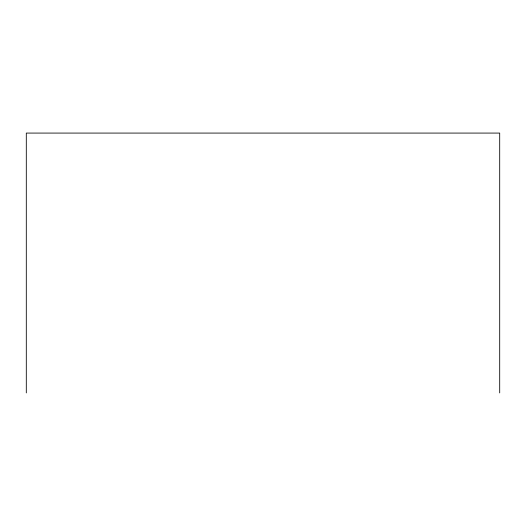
<?xml version="1.0" encoding="UTF-8"?>
<svg xmlns="http://www.w3.org/2000/svg" width="526" height="526" viewBox="0 0 526 526"><rect width="100%" height="100%" fill="white"/><g stroke="black" fill="none" stroke-linecap="round" stroke-linejoin="round"><path stroke-width="0.79" d="M499.7 392.922L499.7 133.078L26.3 133.078L26.3 392.922"/></g></svg>
